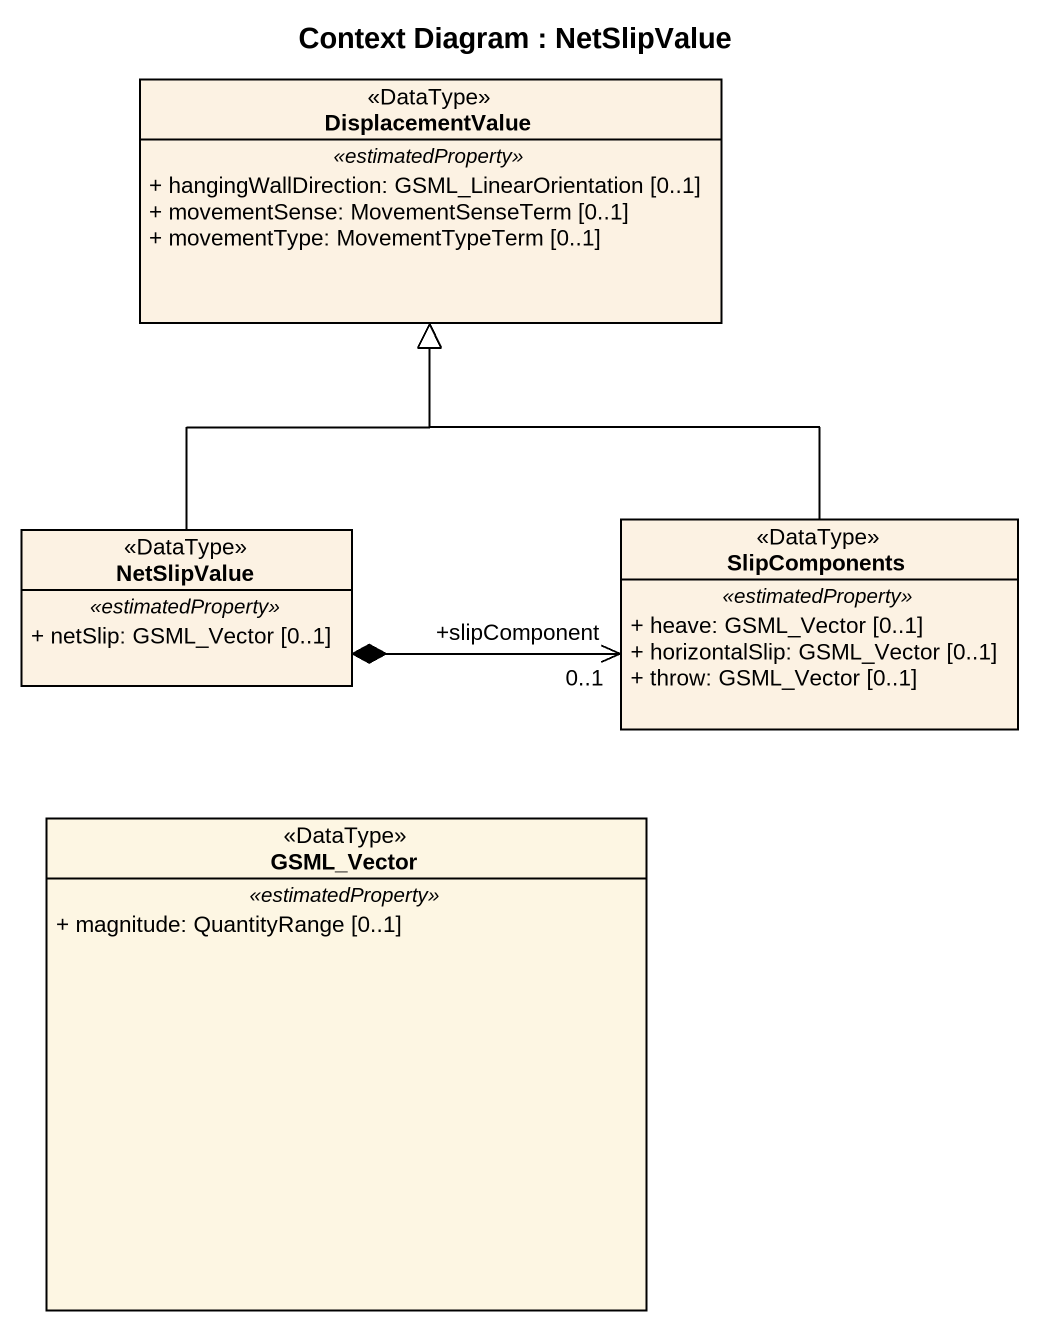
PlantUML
@startuml
title Context Diagram : NetSlipValue
hide circle
hide empty members
skinparam classAttributeIconSize 0
class DisplacementValue <<DataType>> #FCF2E3 {
  .. <<estimatedProperty>> ..
  + hangingWallDirection: GSML_LinearOrientation [0..1]
  + movementSense: MovementSenseTerm [0..1]
  + movementType: MovementTypeTerm [0..1]
}
class NetSlipValue <<DataType>> #FCF2E3 {
  .. <<estimatedProperty>> ..
  + netSlip: GSML_Vector [0..1]
}
class SlipComponents <<DataType>> #FCF2E3 {
  .. <<estimatedProperty>> ..
  + heave: GSML_Vector [0..1]
  + horizontalSlip: GSML_Vector [0..1]
  + throw: GSML_Vector [0..1]
}
class GSML_Vector <<DataType>> {
  .. <<estimatedProperty>> ..
  + magnitude: QuantityRange [0..1]
}
NetSlipValue -up-|> DisplacementValue
NetSlipValue *-right-> "+slipComponent\n0..1" SlipComponents
SlipComponents -up-|> DisplacementValue
@enduml
